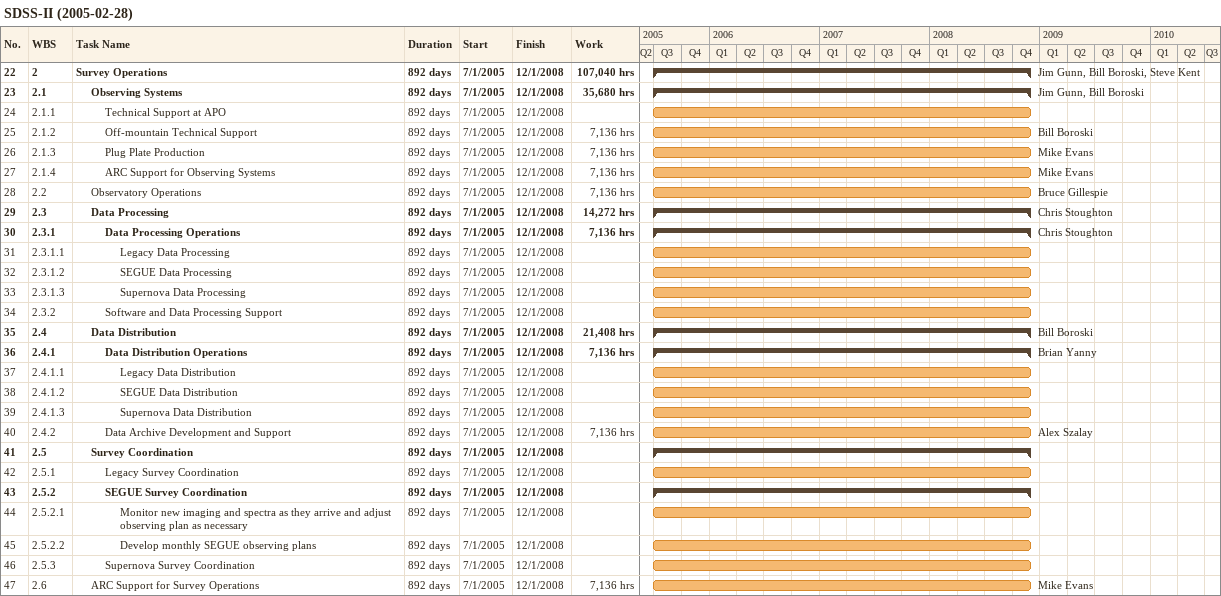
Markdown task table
SDSS-II (2005-02-28)

| ID | WBS | Task | Duration | Start | Finish | Resources | Work (h) |
|---|---|---|---|---|---|---|---|
| 22 | 2 | **Survey Operations** | 892d | 2005-07-01 | 2008-12-01 | Jim Gunn, Bill Boroski, Steve Kent | 107040 |
| 23 | 2.1 | **Observing Systems** | 892d | 2005-07-01 | 2008-12-01 | Jim Gunn, Bill Boroski | 35680 |
| 24 | 2.1.1 | Technical Support at APO | 892d | 2005-07-01 | 2008-12-01 |  |  |
| 25 | 2.1.2 | Off-mountain Technical Support | 892d | 2005-07-01 | 2008-12-01 | Bill Boroski | 7136 |
| 26 | 2.1.3 | Plug Plate Production | 892d | 2005-07-01 | 2008-12-01 | Mike Evans | 7136 |
| 27 | 2.1.4 | ARC Support for Observing Systems | 892d | 2005-07-01 | 2008-12-01 | Mike Evans | 7136 |
| 28 | 2.2 | Observatory Operations | 892d | 2005-07-01 | 2008-12-01 | Bruce Gillespie | 7136 |
| 29 | 2.3 | **Data Processing** | 892d | 2005-07-01 | 2008-12-01 | Chris Stoughton | 14272 |
| 30 | 2.3.1 | **Data Processing Operations** | 892d | 2005-07-01 | 2008-12-01 | Chris Stoughton | 7136 |
| 31 | 2.3.1.1 | Legacy Data Processing | 892d | 2005-07-01 | 2008-12-01 |  |  |
| 32 | 2.3.1.2 | SEGUE Data Processing | 892d | 2005-07-01 | 2008-12-01 |  |  |
| 33 | 2.3.1.3 | Supernova Data Processing | 892d | 2005-07-01 | 2008-12-01 |  |  |
| 34 | 2.3.2 | Software and Data Processing Support | 892d | 2005-07-01 | 2008-12-01 |  |  |
| 35 | 2.4 | **Data Distribution** | 892d | 2005-07-01 | 2008-12-01 | Bill Boroski | 21408 |
| 36 | 2.4.1 | **Data Distribution Operations** | 892d | 2005-07-01 | 2008-12-01 | Brian Yanny | 7136 |
| 37 | 2.4.1.1 | Legacy Data Distribution | 892d | 2005-07-01 | 2008-12-01 |  |  |
| 38 | 2.4.1.2 | SEGUE Data Distribution | 892d | 2005-07-01 | 2008-12-01 |  |  |
| 39 | 2.4.1.3 | Supernova Data Distribution | 892d | 2005-07-01 | 2008-12-01 |  |  |
| 40 | 2.4.2 | Data Archive Development and Support | 892d | 2005-07-01 | 2008-12-01 | Alex Szalay | 7136 |
| 41 | 2.5 | **Survey Coordination** | 892d | 2005-07-01 | 2008-12-01 |  |  |
| 42 | 2.5.1 | Legacy Survey Coordination | 892d | 2005-07-01 | 2008-12-01 |  |  |
| 43 | 2.5.2 | **SEGUE Survey Coordination** | 892d | 2005-07-01 | 2008-12-01 |  |  |
| 44 | 2.5.2.1 | Monitor new imaging and spectra as they arrive and adjust observing plan as necessary | 892d | 2005-07-01 | 2008-12-01 |  |  |
| 45 | 2.5.2.2 | Develop monthly SEGUE observing plans | 892d | 2005-07-01 | 2008-12-01 |  |  |
| 46 | 2.5.3 | Supernova Survey Coordination | 892d | 2005-07-01 | 2008-12-01 |  |  |
| 47 | 2.6 | ARC Support for Survey Operations | 892d | 2005-07-01 | 2008-12-01 | Mike Evans | 7136 |
